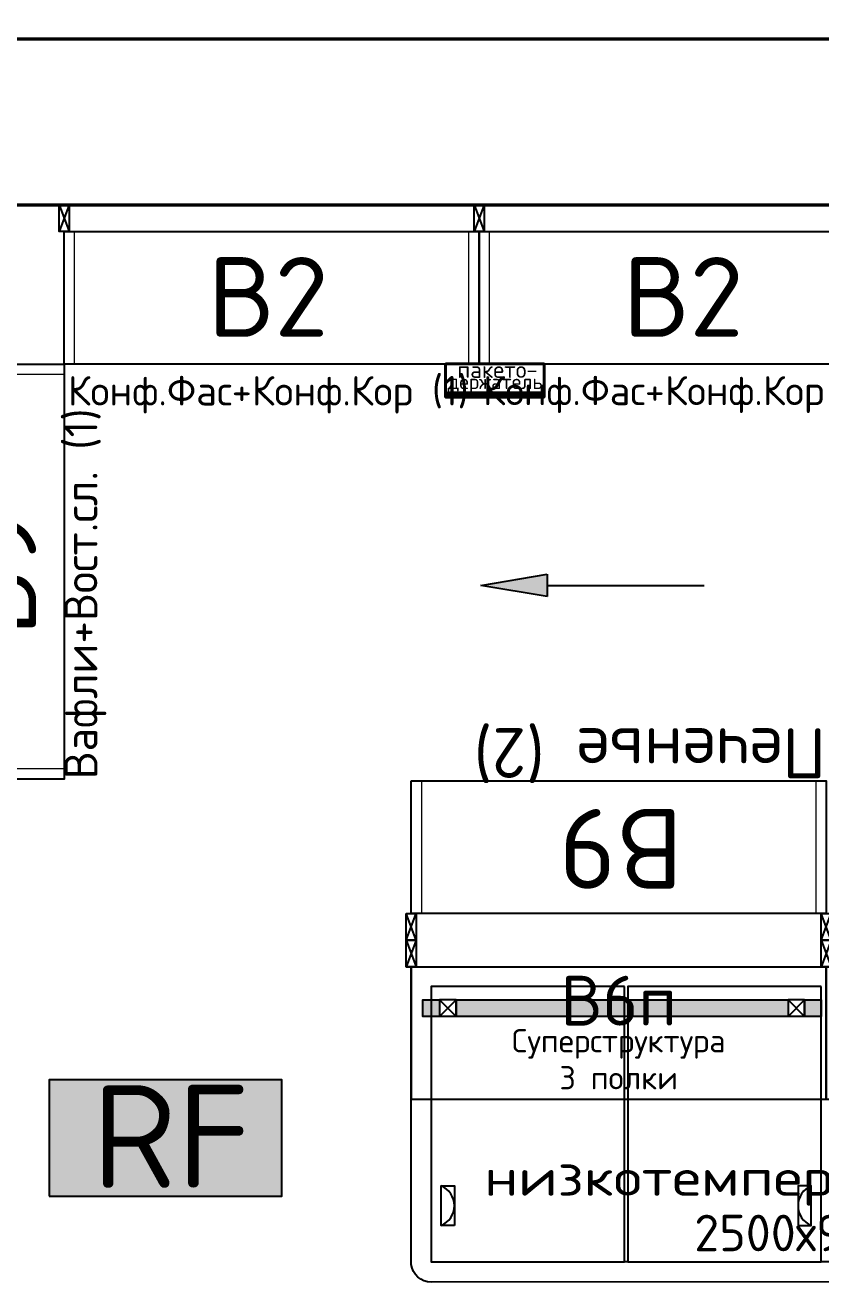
# Model space of a CAD drawing. Extents: x 2032930 to 2119419, y 2254097 to 2318481.
# Drawn here: x 2085557 to 2087953, y 2292072 to 2295861 of the extents above; entities that cross this region are included whole.
import ezdxf
from ezdxf.enums import TextEntityAlignment as Align

# ---------------------------------------------------------------- set-up
doc = ezdxf.new("R2010")
doc.units = 0
doc.header["$LTSCALE"] = 50
for name, color, linetype in [('ST', 7, 'CONTINUOUS'), ('Внутренняя навигация', 7, 'CONTINUOUS'), ('ПОКУПАТЕЛЬСКИЕ ПОТОКИ', 7, 'CONTINUOUS'), ('ТО_ТП', 6, 'CONTINUOUS'), ('ТО_ТП_JDA', 6, 'CONTINUOUS'), ('ТО_ТП_ТЕКСТ JDA', 7, 'CONTINUOUS'), ('ТО_ТП_ХОЛОД', 5, 'CONTINUOUS'), ('ТО_ТП_ХОЛОД JDA', 5, 'CONTINUOUS'), ('ТОВАРНЫЕ ГРУППЫ JDA', 7, 'CONTINUOUS')]:
    doc.layers.add(name, color=color, linetype=linetype)
doc.layers.add('Стены обмер', color=250, linetype='CONTINUOUS', lineweight=20)
doc.styles.get("Standard").update_dxf_attribs({"font": 'isocpeur.ttf'})

# ---------------------------------------------------------------- blocks, each defined once
blk = doc.blocks.new('*U390')
at = {"layer": 'ТОВАРНЫЕ ГРУППЫ JDA', "insert": (0, 0), "char_height": 150, "width": 1243.525000086287, "attachment_point": 1}
blk.add_mtext('Печенье (2)', dxfattribs=at)
blk = doc.blocks.new('*U393')
at = {"layer": 'ТОВАРНЫЕ ГРУППЫ JDA', "insert": (0, 0), "char_height": 88, "width": 1239.187470745877, "attachment_point": 1}
blk.add_mtext('Конф.Фас+Конф.Кор (2)', dxfattribs=at)
blk = doc.blocks.new('*U392')
at = {"layer": 'ТОВАРНЫЕ ГРУППЫ JDA', "insert": (0, 0), "char_height": 89, "width": 1239.187470745877, "attachment_point": 1}
blk.add_mtext('Конф.Фас+Конф.Кор (1)', dxfattribs=at)
blk = doc.blocks.new('Пакето-держатель')
at = {"layer": 'ТО_ТП', "color": 3}
for p, q in [((0, -85), (297, -85)), ((0, -90), (297, -90)), ((0, -95), (297, -95))]:
    blk.add_line(p, q, dxfattribs=at)
at = {"layer": 'ТО_ТП_JDA', "color": 70, "lineweight": 40, "true_color": 0x70ff29}
blk.add_lwpolyline([(0, 0), (297, 0), (297, -100), (0, -100)], close=True, dxfattribs=at)
at = {"layer": 'ТО_ТП_ТЕКСТ JDA', "color": 1}
for s, height, p in [('пакето-', 50, (156.5532092438079, -42.33690580272969)), ('держатель', 44, (149.5307717015967, -75.87618388649526))]:
    blk.add_text(s, height=height, dxfattribs=at).set_placement(p, align=Align.CENTER)
blk = doc.blocks.new('*U311')
at = {"layer": 'ТО_ТП'}
blk.add_blockref('Пакето-держатель', (-297, 0), dxfattribs=at)
blk = doc.blocks.new('*U396')
at = {"layer": 'ТОВАРНЫЕ ГРУППЫ JDA', "insert": (0, 0), "char_height": 100, "width": 1224.680195017369, "attachment_point": 1}
blk.add_mtext('Вафли+Вост.сл. (1)', dxfattribs=at)
blk = doc.blocks.new('В9 стеллаж 400')
at = {"layer": 'ТО_ТП', "color": 212, "lineweight": 5}
for p, q in [((-1233.948769428884, -480), (-1233.948769428884, -80)), ((-46.05123057111632, -480), (-46.05123057111632, -80))]:
    blk.add_line(p, q, dxfattribs=at)
at = {"layer": 'ТО_ТП_JDA'}
blk.add_lwpolyline([(-15, -480), (-1265, -480), (-1265, -80), (-15, -80)], close=True, dxfattribs=at)
at = {"layer": 'ТО_ТП_ТЕКСТ JDA', "lineweight": 40}
blk.add_text('В9', height=240, dxfattribs=at).set_placement((-644.6738259737613, -395.0407848163795), align=Align.CENTER)
blk = doc.blocks.new('СБ Стойка H1700')
at = {"layer": 'ТО_ТП', "color": 212}
for p, q in [((-30, 0), (0, -80)), ((0, 0), (-30, -80))]:
    blk.add_line(p, q, dxfattribs=at)
blk.add_lwpolyline([(0, -80), (-30, -80), (-30, 0), (0, 0)], close=True, dxfattribs=at)
blk = doc.blocks.new('*U270')
at = {"layer": 'ТО_ТП'}
for p in [(-1249.999998537274, 5.516620149137452e-06), (0, 0), (0, 0), (0, 0), (-1249.999993643491, -7.533468306064606e-06)]:
    blk.add_blockref('СБ Стойка H1700', p, dxfattribs=at)
at = {"layer": 'ТО_ТП', "linetype": 'ByBlock'}
blk.add_blockref('В9 стеллаж 400', (0, 0), dxfattribs=at)
blk = doc.blocks.new('В2 стеллаж 400')
at = {"layer": 'ТО_ТП', "color": 212, "lineweight": 5}
for p, q in [((-1233.948763072374, -480.0000075333228), (-1233.948763072374, -80.00000753332279)), ((-46.05122421460692, -480.0000075333228), (-46.05122421460692, -80.00000753332279))]:
    blk.add_line(p, q, dxfattribs=at)
at = {"layer": 'ТО_ТП_JDA'}
blk.add_lwpolyline([(-14.9999936434906, -480.0000075333228), (-1264.999993643491, -480.0000075333228), (-1264.999993643491, -80.00000753332279), (-14.9999936434906, -80.00000753332279)], close=True, dxfattribs=at)
at = {"layer": 'ТО_ТП_ТЕКСТ JDA', "lineweight": 40}
blk.add_text('В2', height=240, dxfattribs=at).set_placement((-650.6642983949278, -396.9561299513498), align=Align.CENTER)
blk = doc.blocks.new('*U274')
at = {"layer": 'ТО_ТП'}
for p in [(-1249.999998537274, 5.516620149137452e-06), (0, 0), (0, 0), (0, 0), (-1249.999993643491, -7.533468306064606e-06)]:
    blk.add_blockref('СБ Стойка H1700', p, dxfattribs=at)
at = {"layer": 'ТО_ТП', "linetype": 'ByBlock'}
blk.add_blockref('В2 стеллаж 400', (0, 0), dxfattribs=at)
blk = doc.blocks.new('Стрелка')
at = {"layer": 'ПОКУПАТЕЛЬСКИЕ ПОТОКИ'}
for p, q in [((-33.33333333331392, 200), (33.33333333331394, 200)), ((0, 0), (-33.33333333331392, 200)), ((-33.33333333331392, 200), (33.33333333331394, 200)), ((0, 0), (-33.33333333331392, 200)), ((33.33333333331394, 200), (0, 0)), ((33.33333333331394, 200), (0, 0))]:
    blk.add_line(p, q, dxfattribs=at)
at = {"layer": 'ПОКУПАТЕЛЬСКИЕ ПОТОКИ', "color": 7}
blk.add_lwpolyline([(1.224646799147353e-14, 200), (4.122401184407506e-14, 673.2392045245506)], dxfattribs=at)
blk.add_lwpolyline([(1.224646799147353e-14, 200), (4.122401184407506e-14, 673.2392045245506)], dxfattribs=at)
blk.add_solid([(-33.33333333331392, 200), (0, 0), (33.33333333331394, 200)], dxfattribs=at)
blk.add_solid([(-33.33333333331392, 200), (0, 0), (33.33333333331394, 200)], dxfattribs=at)
blk = doc.blocks.new('*U550')
at = {"layer": 'ПОКУПАТЕЛЬСКИЕ ПОТОКИ', "rotation": 270}
blk.add_blockref('Стрелка', (-336.6196022622754, 8.526512829121202e-14), dxfattribs=at)
blk = doc.blocks.new('прайсшина 1.2м')
at = {"layer": 'Внутренняя навигация', "true_color": 0xff7f7f}
h = blk.add_hatch(color=11, dxfattribs=at)
h.paths.add_polyline_path([(1200, -50.09583565080538), (1150, -50.09583565080538), (1150, 0), (1200, 0)])
h.paths.add_polyline_path([(1100, -50.09583565080538), (100, -50.09583565080538), (100, 0), (1100, 0)])
h.paths.add_polyline_path([(50, -50.09583565080538), (0, -50.09583565080538), (0, 0), (50, 0)])
at = {"layer": 'Внутренняя навигация', "color": 1}
for p, q in [((100, -50.09583565080538), (50, -50.09583565080538)), ((1150, -50.09583565080538), (1100, -50.09583565080538))]:
    blk.add_line(p, q, dxfattribs=at)
for points in [[(50, -50.09583565080538), (0, -50.09583565080538), (0, 0), (50, 0)], [(1100, -50.09583565080538), (100, -50.09583565080538), (100, 0), (1100, 0)], [(1200, -50.09583565080538), (1150, -50.09583565080538), (1150, 0), (1200, 0)]]:
    blk.add_lwpolyline(points, close=True, dxfattribs=at)
for points in [[(100, -50.09583565080538), (100, 0), (50, 0), (50, -50.09583565080538), (100, 0), (100, -50.09583565080538), (50, 0)], [(1150, -50.09583565080538), (1150, 0), (1100, 0), (1100, -50.09583565080538), (1150, 0), (1150, -50.09583565080538), (1100, 0)]]:
    blk.add_lwpolyline(points, dxfattribs=at)
blk = doc.blocks.new('*U728')
at = {"layer": 'Внутренняя навигация', "rotation": 270}
blk.add_blockref('прайсшина 1.2м', (0, 0), dxfattribs=at)
blk = doc.blocks.new('*U727')
at = {"layer": 'ТО_ТП_ХОЛОД', "color": 5}
for p, q in [((652.4999999999854, -889.5268918861402), (642.4999999999854, -889.5268918861402)), ((1264.999999999985, -889.5268918861402), (1234.999999999985, -889.5268918861402)), ((1857.499999999985, -889.5268918861402), (1847.499999999985, -889.5268918861402))]:
    blk.add_line(p, q, dxfattribs=at)
for points in [[(642.4999999999854, -59.52689188614022), (59.99999999998545, -59.52689188614022), (59.99999999998545, -889.5268918861402), (642.4999999999854, -889.5268918861402)], [(1234.999999999985, -59.52689188614022), (652.4999999999854, -59.52689188614022), (652.4999999999854, -889.5268918861402), (1234.999999999985, -889.5268918861402)], [(1264.999999999985, -59.52689188614022), (1847.499999999985, -59.52689188614022), (1847.499999999985, -889.5268918861402), (1264.999999999985, -889.5268918861402)], [(1857.499999999985, -59.52689188614022), (2439.999999999985, -59.52689188614022), (2439.999999999985, -889.5268918861402), (1857.499999999985, -889.5268918861402)]]:
    blk.add_lwpolyline(points, close=True, dxfattribs=at)
for points in [[(129.9999999999272, -780.0000000006985), (89.99999999992724, -780.0000000006985), (89.99999999992724, -660.0000000006985), (129.9999999999272, -660.0000000006985), (129.9999999999272, -780.0000000006985)], [(1164.999999999927, -780.0000000006985), (1204.999999999927, -780.0000000006985), (1204.999999999927, -660.0000000006985), (1164.999999999927, -660.0000000006985), (1164.999999999927, -780.0000000006985)], [(1334.999999999927, -780.0000000006985), (1294.999999999927, -780.0000000006985), (1294.999999999927, -660.0000000006985), (1334.999999999927, -660.0000000006985), (1334.999999999927, -780.0000000006985)], [(2369.999999999927, -780.0000000006985), (2409.999999999927, -780.0000000006985), (2409.999999999927, -660.0000000006985), (2369.999999999927, -660.0000000006985), (2369.999999999927, -780.0000000006985)]]:
    blk.add_lwpolyline(points, dxfattribs=at)
for centre, start, end in [((64.99999999992724, -720.0000000006985), 292.6198649485695, 67.38013505143046), ((1229.999999999927, -720.0000000006985), 112.6198649485695, 247.3801350514305), ((1269.999999999927, -720.0000000006985), 292.6198649485695, 67.38013505143046), ((2434.999999999927, -720.0000000006985), 112.6198649485695, 247.3801350514305)]:
    blk.add_arc(centre, 65, start, end, dxfattribs=at)
at = {"layer": 'ТО_ТП_ХОЛОД JDA'}
blk.add_lwpolyline([(0, 0), (2500, 0), (2500.000000670901, -899.1339145227394, -0.4235477477899469), (2448.052330064849, -949.4572113421891), (59.99999999998545, -950.0000000005675, -0.3773700774626986), (6.709014996886253e-07, -897.2200437097927)], format="xyb", close=True, dxfattribs=at)
at = {"layer": 'ТО_ТП_ТЕКСТ JDA', "width": 1.199999999999999}
blk.add_text('низкотемпературный ларь', height=110, dxfattribs=at).set_placement((1326.250993172129, -689.8769802987372), align=Align.CENTER)
at = {"layer": 'ТО_ТП_ТЕКСТ JDA'}
blk.add_text('2500х950', height=110, dxfattribs=at).set_placement((1154.290577357257, -857.1630390278151), align=Align.CENTER)
blk = doc.blocks.new('В6п суперструктура 3 полки')
at = {"layer": 'ТО_ТП_JDA', "color": 235, "true_color": 0xaa4b6e}
blk.add_lwpolyline([(0, -400), (-1250, -400), (-1250, 0), (0, 0)], close=True, dxfattribs=at)
at = {"layer": 'ТО_ТП_ТЕКСТ JDA', "lineweight": 40}
for s, height, p in [('В6п', 150, (-625, -177.2334918626439)), ('Суперструктура', 70, (-625, -257.9832144846296)), ('3 полки', 70, (-625, -369.4341906624322))]:
    blk.add_text(s, height=height, dxfattribs=at).set_placement(p, align=Align.CENTER)
blk = doc.blocks.new('СБ База с уст. компл. D550 суперструк.')
at = {"layer": 'ТО_ТП', "color": 212}
for p, q in [((-30, 0), (0, 0)), ((-15, 0), (-15, -400.0000041264575))]:
    blk.add_line(p, q, dxfattribs=at)
blk = doc.blocks.new('*U493')
at = {"layer": 'Внутренняя навигация', "rotation": 89.99999999999999}
for p in [(-2480.000000000044, -180), (-1250.000000000044, -180)]:
    blk.add_blockref('*U728', p, dxfattribs=at)
at = {"layer": 'ТО_ТП'}
for name, p in [('СБ Стойка H1700', (-2499.999999329099, 3.191916221112479e-06)), ('СБ Стойка H1700', (-1249.999999329099, 3.191916221112479e-06)), ('СБ Стойка H1700', (6.709014996886253e-07, 3.191916221112479e-06)), ('СБ База с уст. компл. D550 суперструк.', (-2499.999999329099, -79.99999680808378)), ('В6п суперструктура 3 полки', (-1264.999993643927, -79.99999966421728)), ('СБ База с уст. компл. D550 суперструк.', (-1249.999999329099, -79.99999680808378)), ('В6п суперструктура 3 полки', (-15.00000000017462, -80.00000093454128)), ('СБ База с уст. компл. D550 суперструк.', (6.709014996886253e-07, -79.99999680808378))]:
    blk.add_blockref(name, p, dxfattribs=at)
at = {"layer": 'ТО_ТП_ХОЛОД'}
blk.add_blockref('*U727', (-2515, -80), dxfattribs=at)

msp = doc.modelspace()

# ---------------------------------------------------------------- hatches: boundary and pattern name
at = {"layer": 'ST', "true_color": 0xed1f24}
h = msp.add_hatch(color=240, dxfattribs=at)
h.dxf.hatch_style = 1
h.paths.add_polyline_path([(2085629.666941006, 2292683.402709574), (2085629.666941006, 2292333.402709574), (2086329.666941006, 2292333.402709574), (2086329.666941006, 2292683.402709574)])

# ---------------------------------------------------------------- linework, layer by layer
at = {"layer": 'ST'}
msp.add_lwpolyline([(2085629.666941006, 2292333.402709574), (2086329.666941006, 2292333.402709574), (2086329.666941006, 2292683.402709574), (2085629.666941006, 2292683.402709574)], close=True, dxfattribs=at)
at = {"layer": 'Стены обмер', "color": 7, "const_width": 10}
msp.add_lwpolyline([(2067508.700857362, 2305552.033810792), (2067076.608178864, 2305552.033810792), (2074448.592707726, 2305552.033810792), (2074593.142667039, 2306052.726098981), (2074674.702289553, 2305160.753384768), (2074750.262338377, 2305552.033810792), (2082063.719613886, 2305552.033810792), (2081286.700857362, 2305552.033810792), (2081286.700857362, 2298732.033810792), (2080786.700857362, 2298732.033810792), (2080786.700857362, 2297505.831067562), (2082973.204100554, 2295319.327824369), (2084209.456482199, 2295319.32782437), (2084209.456482199, 2295819.32782437), (2093638.204100554, 2295819.32782437), (2093638.204100554, 2296493.741559206), (2093638.204100554, 2289063.052994518), (2093909.525643391, 2288955.850134221), (2093375.625353387, 2288862.226608725), (2093638.204100554, 2288766.432143324), (2093638.204100554, 2281381.570626077), (2093638.204100554, 2282004.32782437), (2067508.700857362, 2282004.32782437)], close=True, dxfattribs=at)
at = {"layer": 'Стены обмер', "color": 7}
msp.add_lwpolyline([(2085193.204100554, 2295319.32782437, 10, 10, 0), (2090723.204100554, 2295319.32782437, 10, 10, 0), (2090723.204100554, 2294159.32782437, 10, 10, 0), (2090803.204100554, 2294159.32782437, 10, 10, 0), (2090803.204100554, 2290759.32782437, 10, 10, 0), (2091938.204100554, 2290759.32782437, 10, 10, 0), (2091938.204100554, 2289014.32782437, 0, 0, 0), (2091938.204100554, 2289014.32782437, 10, 10, 0), (2088468.204100554, 2289014.32782437, 10, 10, 0), (2088468.204100554, 2290874.32782437, 10, 10, 0), (2087598.204100554, 2290874.32782437, 10, 10, 0), (2087598.204100554, 2282914.32782437, 10, 10, 0), (2085438.204100554, 2282914.32782437, 10, 10, 0)], format="xyseb", dxfattribs=at)

# ---------------------------------------------------------------- block references
at = {"layer": 'ПОКУПАТЕЛЬСКИЕ ПОТОКИ'}
msp.add_blockref('*U550', (2087265.641453103, 2294173.352240369), dxfattribs=at)
at = {"layer": 'ТО_ТП'}
for p in [(2086939.608078798, 2295319.327818853), (2088189.608078798, 2295319.327818853)]:
    msp.add_blockref('*U274', p, dxfattribs=at)
for p, rotation in [((2085194.608134376, 2294854.327774308), 90), ((2086704.608134376, 2293104.481378729), 180)]:
    msp.add_blockref('*U270', p, dxfattribs=dict(at, rotation=rotation))
at = {"layer": 'ТО_ТП_ХОЛОД'}
for name, p in [('*U311', (2087119.999222095, 2294840.645485679)), ('*U493', (2089234.608127349, 2293104.481358586))]:
    msp.add_blockref(name, p, dxfattribs=at)
at = {"layer": 'ТОВАРНЫЕ ГРУППЫ JDA', "lineweight": 50}
for name, p in [('*U392', (2085685.512447044, 2294804.197886831)), ('*U393', (2086935.512447044, 2294804.197886831))]:
    msp.add_blockref(name, p, dxfattribs=at)
at = {"layer": 'ТОВАРНЫЕ ГРУППЫ JDA', "rotation": 89.99997589523242}
msp.add_blockref('*U396', (2085674.607893249, 2293589.328963757), dxfattribs=at)
at = {"layer": 'ТОВАРНЫЕ ГРУППЫ JDA', "lineweight": 50, "rotation": 180}
msp.add_blockref('*U390', (2087969.679570163, 2293593.164868274), dxfattribs=at)

# ---------------------------------------------------------------- texts
at = {"layer": 'ST'}
msp.add_text('RF', height=310, dxfattribs=at).set_placement((2085757.797837044, 2292358.402709574))

doc.saveas('drawing.dxf')
